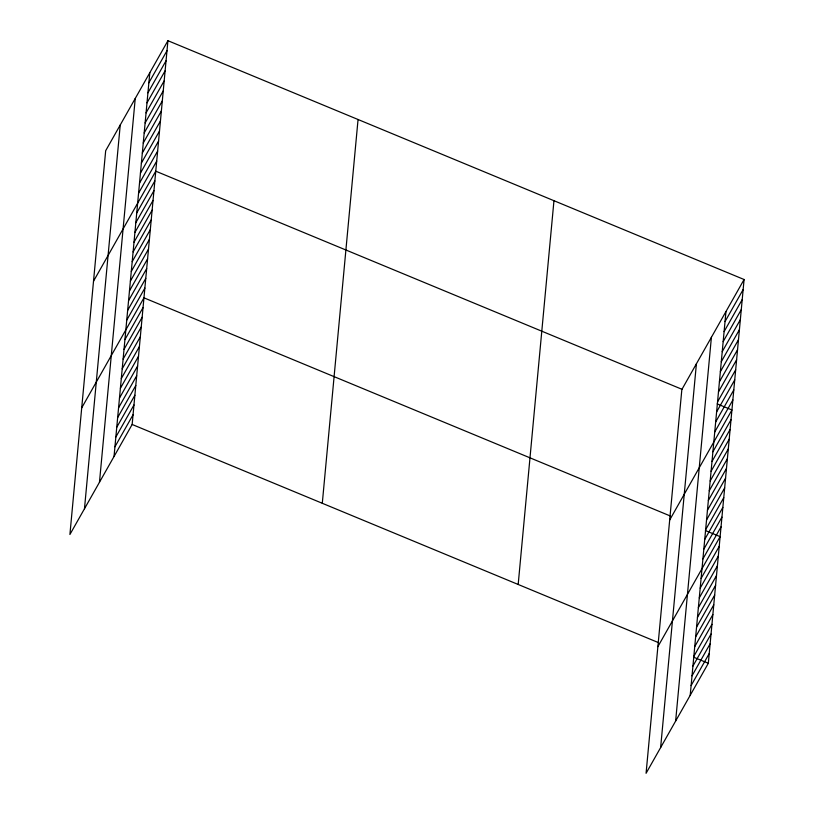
<?xml version="1.0" encoding="UTF-8"?>
<svg xmlns="http://www.w3.org/2000/svg" width="814" height="814" viewBox="0 0 814 814"><rect width="100%" height="100%" fill="white"/><g stroke="black" fill="none" stroke-linecap="round" stroke-linejoin="round"><path stroke-width="1.22" d="M84.473 508.75L120.238 124.98M99.471 482.234L135.246 98.463M114.031 456.501L149.807 72.731M167.928 40.7L105.678 150.712L69.912 534.493L132.153 424.47L167.928 40.7L744.088 279.507L708.322 663.288L646.072 773.3L681.847 389.53L744.088 279.507M322.293 503.286L358.058 119.505M518.182 584.472L553.958 200.702M660.632 747.567L696.408 363.787M675.64 721.051L711.405 337.271M690.201 695.309L725.966 311.538M148.87 82.763L166.992 50.733M147.934 92.806L166.056 60.775M146.998 102.839L165.12 70.808M146.062 112.881L164.184 80.851M145.126 122.914L163.248 90.883M144.19 132.957L162.312 100.926M143.254 142.989L161.376 110.958M142.318 153.022L160.439 121.001M141.382 163.065L159.503 131.034M140.446 173.097L158.567 141.076M139.509 183.14L157.631 151.109M138.573 193.172L156.695 161.141M93.518 281.196L155.759 171.184L682.132 389.357M136.732 212.953L154.853 180.922M135.826 222.7L153.948 190.669M134.921 232.438L153.042 200.407M134.015 242.175L152.137 210.154M133.099 251.923L151.221 219.892M132.194 261.66L150.315 229.64M131.288 271.408L149.41 239.377M130.382 281.145L148.504 249.115M129.467 290.893L147.588 258.862M128.561 300.631L146.683 268.6M127.656 310.378L145.777 278.347M126.75 320.116L144.872 288.085M81.715 407.845L143.956 297.832L670.329 515.995M124.929 339.601L143.05 307.57M124.023 349.338L142.145 317.318M123.118 359.086L141.239 327.055M122.202 368.823L140.323 336.793M121.296 378.571L139.418 346.54M120.391 388.309L138.512 356.278M119.485 398.056L137.607 366.025M118.579 407.794L136.691 375.763M117.664 417.531L135.785 385.51M116.758 427.279L134.88 395.248M115.853 437.016L133.974 404.985M114.947 446.764L133.069 414.733M725.03 321.581L743.151 289.55M724.094 331.613L742.215 299.583M723.158 341.646L741.279 309.625M722.221 351.689L740.343 319.658M721.285 361.721L739.407 329.701M720.349 371.764L738.471 339.733M719.423 381.797L737.535 349.766M718.487 391.839L736.609 359.808M717.551 401.872L735.673 369.841M716.615 411.915L734.737 379.884M715.679 421.947L733.801 389.916M714.743 431.99L732.865 399.959M669.678 520.014L731.928 409.991L717.215 403.897M712.901 451.76L731.023 419.739M711.985 461.507L730.107 429.477M711.08 471.245L729.202 439.214M710.174 480.993L728.296 448.962M709.269 490.73L727.39 458.699M708.353 500.478L726.475 468.447M707.447 510.215L725.569 478.184M706.542 519.963L724.664 487.932M705.636 529.7L723.758 497.669M704.721 539.438L722.842 507.417M703.815 549.185L721.937 517.155M702.909 558.923L721.031 526.892M657.875 646.652L720.125 536.64L705.412 530.545M701.098 578.408L719.21 546.377M700.182 588.156L718.304 556.125M699.277 597.893L717.399 565.862M698.371 607.631L716.493 575.61M697.466 617.378L715.587 585.347M696.55 627.116L714.672 595.095M695.644 636.863L713.766 604.833M694.739 646.601L712.861 614.57M693.833 656.349L711.955 624.318M692.918 666.086L711.039 634.055M692.012 675.834L710.134 643.803M691.106 685.571L709.228 653.54M132.153 424.47L658.526 642.643M693.609 657.183L708.322 663.288"/></g></svg>
